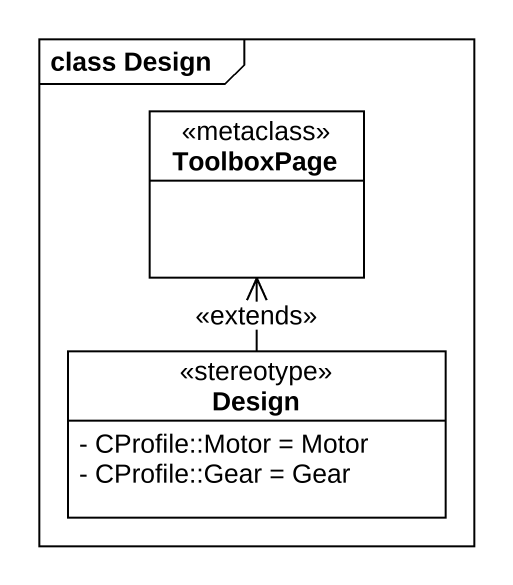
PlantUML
@startuml
mainframe class Design
hide circle
hide empty members
skinparam classAttributeIconSize 0
class ToolboxPage <<metaclass>>
class Design <<stereotype>> {
  - CProfile::Motor = Motor
  - CProfile::Gear = Gear
}
Design -up-> ToolboxPage : <<extends>>
@enduml
